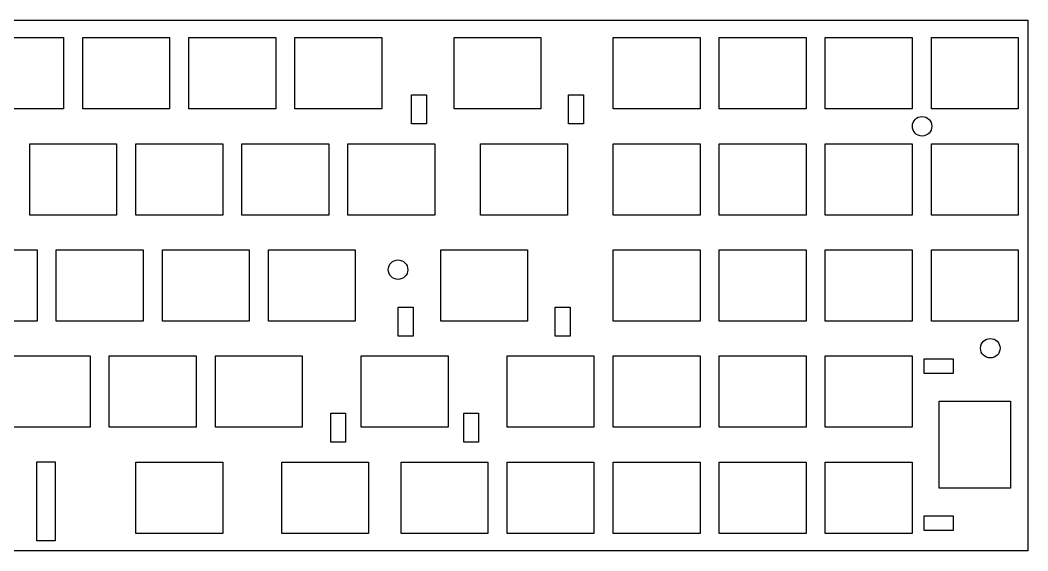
# Model space of a CAD drawing. Header units: inches. Extents: x 0 to 362, y 0 to 96.
# Drawn here: x 181.1 to 362, y 0.3 to 95.5 of the extents above; entities that cross this region are included whole.
import ezdxf

# ---------------------------------------------------------------- set-up
doc = ezdxf.new("R2010")
doc.units = ezdxf.units.IN
doc.header["$MEASUREMENT"] = 0

msp = doc.modelspace()

# ---------------------------------------------------------------- linework, layer by layer
at = {"color": 7, "linetype": 'Continuous'}
for p, q in [((0.09508, 95.5075), (362.045, 95.5075)), ((362.045, 95.5075), (362.045, 0.25769)), ((173.269, 92.3837), (188.87, 92.3837)), ((188.87, 92.3837), (188.87, 79.5831)), ((192.319, 92.3837), (207.92, 92.3837)), ((192.319, 79.5831), (192.319, 92.3837)), ((207.92, 92.3837), (207.92, 79.5831)), ((211.369, 92.3837), (226.97, 92.3837)), ((211.369, 79.5831), (211.369, 92.3837)), ((226.97, 92.3837), (226.97, 79.5831)), ((230.419, 92.3837), (246.02, 92.3837)), ((230.419, 79.5831), (230.419, 92.3837)), ((246.02, 92.3837), (246.02, 79.5831)), ((258.994, 92.3837), (274.595, 92.3837)), ((258.994, 79.5831), (258.994, 92.3837)), ((274.595, 92.3837), (274.595, 79.5831)), ((287.569, 92.3837), (303.17, 92.3837)), ((287.569, 79.5831), (287.569, 92.3837)), ((303.17, 92.3837), (303.17, 79.5831)), ((306.619, 92.3837), (322.22, 92.3837)), ((306.619, 79.5831), (306.619, 92.3837)), ((322.22, 92.3837), (322.22, 79.5831)), ((325.669, 92.3837), (341.27, 92.3837)), ((325.669, 79.5831), (325.669, 92.3837)), ((341.27, 92.3837), (341.27, 79.5831)), ((344.719, 92.3837), (360.32, 92.3837)), ((344.719, 79.5831), (344.719, 92.3837)), ((360.32, 92.3837), (360.32, 79.5831)), ((251.365, 82.1104), (254.032, 82.1104)), ((251.365, 76.9027), (251.365, 82.1104)), ((254.032, 82.1104), (254.032, 76.9027)), ((279.557, 82.1104), (282.224, 82.1104)), ((279.557, 76.9027), (279.557, 82.1104)), ((282.224, 82.1104), (282.224, 76.9027)), ((188.87, 79.5831), (173.269, 79.5831)), ((207.92, 79.5831), (192.319, 79.5831)), ((226.97, 79.5831), (211.369, 79.5831)), ((246.02, 79.5831), (230.419, 79.5831)), ((274.595, 79.5831), (258.994, 79.5831)), ((303.17, 79.5831), (287.569, 79.5831)), ((322.22, 79.5831), (306.619, 79.5831)), ((341.27, 79.5831), (325.669, 79.5831)), ((360.32, 79.5831), (344.719, 79.5831)), ((254.032, 76.9027), (251.365, 76.9027)), ((282.224, 76.9027), (279.557, 76.9027)), ((182.794, 73.3337), (198.395, 73.3337)), ((182.794, 60.5331), (182.794, 73.3337)), ((198.395, 73.3337), (198.395, 60.5331)), ((201.844, 73.3337), (217.445, 73.3337)), ((201.844, 60.5331), (201.844, 73.3337)), ((217.445, 73.3337), (217.445, 60.5331)), ((220.894, 73.3337), (236.495, 73.3337)), ((220.894, 60.5331), (220.894, 73.3337)), ((236.495, 73.3337), (236.495, 60.5331)), ((239.944, 73.3337), (255.545, 73.3337)), ((239.944, 60.5331), (239.944, 73.3337)), ((255.545, 73.3337), (255.545, 60.5331)), ((263.756, 73.3337), (279.356, 73.3337)), ((263.756, 60.5331), (263.756, 73.3337)), ((279.356, 73.3337), (279.356, 60.5331)), ((287.569, 73.3337), (303.17, 73.3337)), ((287.569, 60.5331), (287.569, 73.3337)), ((303.17, 73.3337), (303.17, 60.5331)), ((306.619, 73.3337), (322.22, 73.3337)), ((306.619, 60.5331), (306.619, 73.3337)), ((322.22, 73.3337), (322.22, 60.5331)), ((325.669, 73.3337), (341.27, 73.3337)), ((325.669, 60.5331), (325.669, 73.3337)), ((341.27, 73.3337), (341.27, 60.5331)), ((344.719, 73.3337), (360.32, 73.3337)), ((344.719, 60.5331), (344.719, 73.3337)), ((360.32, 73.3337), (360.32, 60.5331)), ((198.395, 60.5331), (182.794, 60.5331)), ((217.445, 60.5331), (201.844, 60.5331)), ((236.495, 60.5331), (220.894, 60.5331)), ((255.545, 60.5331), (239.944, 60.5331)), ((279.356, 60.5331), (263.756, 60.5331)), ((303.17, 60.5331), (287.569, 60.5331)), ((322.22, 60.5331), (306.619, 60.5331)), ((341.27, 60.5331), (325.669, 60.5331)), ((360.32, 60.5331), (344.719, 60.5331)), ((168.506, 54.2837), (184.106, 54.2837)), ((184.106, 54.2837), (184.106, 41.4831)), ((187.556, 54.2837), (203.156, 54.2837)), ((187.556, 41.4831), (187.556, 54.2837)), ((203.156, 54.2837), (203.156, 41.4831)), ((206.606, 54.2837), (222.206, 54.2837)), ((206.606, 41.4831), (206.606, 54.2837)), ((222.206, 54.2837), (222.206, 41.4831)), ((225.656, 54.2837), (241.256, 54.2837)), ((225.656, 41.4831), (225.656, 54.2837)), ((241.256, 54.2837), (241.256, 41.4831)), ((256.611, 54.2837), (272.212, 54.2837)), ((256.611, 41.4831), (256.611, 54.2837)), ((272.212, 54.2837), (272.212, 41.4831)), ((287.569, 54.2837), (303.17, 54.2837)), ((287.569, 41.4831), (287.569, 54.2837)), ((303.17, 54.2837), (303.17, 41.4831)), ((306.619, 54.2837), (322.22, 54.2837)), ((306.619, 41.4831), (306.619, 54.2837)), ((322.22, 54.2837), (322.22, 41.4831)), ((325.669, 54.2837), (341.27, 54.2837)), ((325.669, 41.4831), (325.669, 54.2837)), ((341.27, 54.2837), (341.27, 41.4831)), ((344.719, 54.2837), (360.32, 54.2837)), ((344.719, 41.4831), (344.719, 54.2837)), ((360.32, 54.2837), (360.32, 41.4831)), ((248.984, 44.0104), (251.649, 44.0104)), ((248.984, 38.8027), (248.984, 44.0104)), ((251.649, 44.0104), (251.649, 38.8027)), ((277.176, 44.0104), (279.841, 44.0104)), ((277.176, 38.8027), (277.176, 44.0104)), ((279.841, 44.0104), (279.841, 38.8027)), ((184.106, 41.4831), (168.506, 41.4831)), ((203.156, 41.4831), (187.556, 41.4831)), ((222.206, 41.4831), (206.606, 41.4831)), ((241.256, 41.4831), (225.656, 41.4831)), ((272.212, 41.4831), (256.611, 41.4831)), ((303.17, 41.4831), (287.569, 41.4831)), ((322.22, 41.4831), (306.619, 41.4831)), ((341.27, 41.4831), (325.669, 41.4831)), ((360.32, 41.4831), (344.719, 41.4831)), ((251.649, 38.8027), (248.984, 38.8027)), ((279.841, 38.8027), (277.176, 38.8027)), ((178.031, 35.2337), (193.631, 35.2337)), ((193.631, 35.2337), (193.631, 22.4331)), ((197.081, 35.2337), (212.681, 35.2337)), ((197.081, 22.4331), (197.081, 35.2337)), ((212.681, 35.2337), (212.681, 22.4331)), ((216.131, 35.2337), (231.731, 35.2337)), ((216.131, 22.4331), (216.131, 35.2337)), ((231.731, 35.2337), (231.731, 22.4331)), ((242.325, 35.2337), (257.926, 35.2337)), ((242.325, 22.4331), (242.325, 35.2337)), ((257.926, 35.2337), (257.926, 22.4331)), ((268.519, 35.2337), (284.12, 35.2337)), ((268.519, 22.4331), (268.519, 35.2337)), ((284.12, 35.2337), (284.12, 22.4331)), ((287.569, 35.2337), (303.17, 35.2337)), ((287.569, 22.4331), (287.569, 35.2337)), ((303.17, 35.2337), (303.17, 22.4331)), ((306.619, 35.2337), (322.22, 35.2337)), ((306.619, 22.4331), (306.619, 35.2337)), ((322.22, 35.2337), (322.22, 22.4331)), ((325.669, 35.2337), (341.27, 35.2337)), ((325.669, 22.4331), (325.669, 35.2337)), ((341.27, 35.2337), (341.27, 22.4331)), ((343.439, 34.7376), (348.646, 34.7376)), ((343.439, 32.0711), (343.439, 34.7376)), ((348.646, 34.7376), (348.646, 32.0711)), ((348.646, 32.0711), (343.439, 32.0711)), ((346.119, 27.1088), (358.92, 27.1088)), ((346.119, 11.508), (346.119, 27.1088)), ((358.92, 27.1088), (358.92, 11.508)), ((236.854, 24.9604), (239.521, 24.9604)), ((236.854, 19.7528), (236.854, 24.9604)), ((239.521, 24.9604), (239.521, 19.7528)), ((260.73, 24.9604), (263.397, 24.9604)), ((260.73, 19.7528), (260.73, 24.9604)), ((263.397, 24.9604), (263.397, 19.7528)), ((193.631, 22.4331), (178.031, 22.4331)), ((212.681, 22.4331), (197.081, 22.4331)), ((231.731, 22.4331), (216.131, 22.4331)), ((257.926, 22.4331), (242.325, 22.4331)), ((284.12, 22.4331), (268.519, 22.4331)), ((303.17, 22.4331), (287.569, 22.4331)), ((322.22, 22.4331), (306.619, 22.4331)), ((341.27, 22.4331), (325.669, 22.4331)), ((239.521, 19.7528), (236.854, 19.7528)), ((263.397, 19.7528), (260.73, 19.7528)), ((184.056, 16.2347), (187.357, 16.2347)), ((184.056, 2.03261), (184.056, 16.2347)), ((187.357, 16.2347), (187.357, 2.03261)), ((201.844, 16.1837), (217.445, 16.1837)), ((201.844, 3.38308), (201.844, 16.1837)), ((217.445, 16.1837), (217.445, 3.38308)), ((228.038, 16.1837), (243.637, 16.1837)), ((228.038, 3.38308), (228.038, 16.1837)), ((243.637, 16.1837), (243.637, 3.38308)), ((249.469, 16.1837), (265.07, 16.1837)), ((249.469, 3.38308), (249.469, 16.1837)), ((265.07, 16.1837), (265.07, 3.38308)), ((268.519, 16.1837), (284.12, 16.1837)), ((268.519, 3.38308), (268.519, 16.1837)), ((284.12, 16.1837), (284.12, 3.38308)), ((287.569, 16.1837), (303.17, 16.1837)), ((287.569, 3.38308), (287.569, 16.1837)), ((303.17, 16.1837), (303.17, 3.38308)), ((306.619, 16.1837), (322.22, 16.1837)), ((306.619, 3.38308), (306.619, 16.1837)), ((322.22, 16.1837), (322.22, 3.38308)), ((325.669, 16.1837), (341.27, 16.1837)), ((325.669, 3.38308), (325.669, 16.1837)), ((341.27, 16.1837), (341.27, 3.38308)), ((358.92, 11.508), (346.119, 11.508)), ((343.439, 6.54569), (348.646, 6.54569)), ((343.439, 3.87918), (343.439, 6.54569)), ((348.646, 6.54569), (348.646, 3.87918)), ((348.646, 3.87918), (343.439, 3.87918)), ((187.357, 2.03261), (184.056, 2.03261)), ((217.445, 3.38308), (201.844, 3.38308)), ((243.637, 3.38308), (228.038, 3.38308)), ((265.07, 3.38308), (249.469, 3.38308)), ((284.12, 3.38308), (268.519, 3.38308)), ((303.17, 3.38308), (287.569, 3.38308)), ((322.22, 3.38308), (306.619, 3.38308)), ((341.27, 3.38308), (325.669, 3.38308)), ((362.045, 0.25769), (0.09508, 0.25769))]:
    msp.add_line(p, q, dxfattribs=at)
for centre in [(343.05568, 76.4584), (248.9335, 50.72296), (355.30388, 36.62413)]:
    msp.add_circle(centre, 1.75, dxfattribs=at)

doc.saveas('drawing.dxf')
